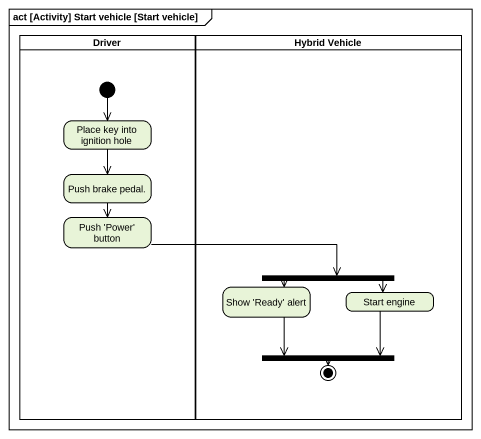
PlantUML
@startuml
mainframe act [Activity] Start vehicle [Start vehicle]
hide empty description
state Driver <<partition>> {
  state "Place key into ignition hole" as Place_key_into_ignition_hole
  state "Push brake pedal." as Push_brake_pedal
  state "Push 'Power' button" as Push_Power_button
  [*] --> Place_key_into_ignition_hole
}
state "Hybrid Vehicle" as Hybrid_Vehicle <<partition>> {
  state "Show 'Ready' alert" as Show_Ready_alert
  state fork1 <<fork>>
  state "Start engine" as Start_engine
  state fork2 <<join>>
  fork2 --> [*]
}
Place_key_into_ignition_hole --> Push_brake_pedal
Push_brake_pedal --> Push_Power_button
Push_Power_button -right-> fork1
Show_Ready_alert --> fork2
fork1 -left-> Show_Ready_alert
fork1 -right-> Start_engine
Start_engine --> fork2
@enduml
